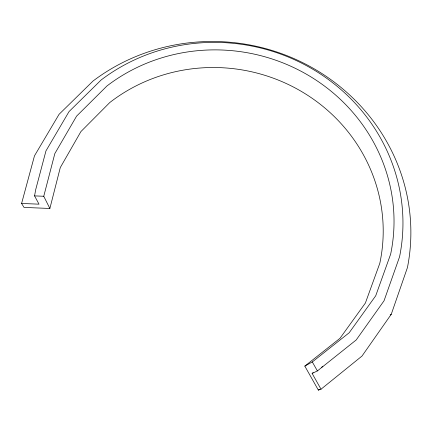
<?xml version="1.0" encoding="UTF-8"?>
<svg xmlns="http://www.w3.org/2000/svg" width="432" height="432" viewBox="0 0 432 432"><rect width="100%" height="100%" fill="white"/><g stroke="black" fill="none" stroke-linecap="round" stroke-linejoin="round"><path stroke-width="0.65" d="M21.6 203.456L39.02 204.174L34.56 195.885L35.726 189.54L45.959 150.903L69.044 111.58L101.099 80.012A185.431 176.888 12 0 1 313.033 69.385A185.431 176.888 12 0 1 399.557 256.819L384.043 300.775L356.216 339.946L317.396 370.926L312.125 373.437L321.025 389.2L362.005 356.049L391.252 314.285L407.435 267.575A195.685 187.558 11.7 0 0 316.04 69.914A195.685 187.558 11.7 0 0 93.031 81.027L59.081 114.302L34.474 155.844L21.6 203.456L24.014 207.414L49.874 208.467L60.291 167.567L80.897 131.598L109.76 102.557A167.427 160.591 11.7 0 1 302.26 91.946A167.427 160.591 11.7 0 1 379.804 263.293L365.375 303.059L339.962 338.332L304.819 366.104L318.357 390.128L321.025 389.2M49.874 208.467L43.756 196.268L54.842 153.565L76.599 116.116L106.952 85.973A176.024 167.843 12.1 0 1 308.713 75.546A176.024 167.843 12.1 0 1 390.647 254.151L375.721 295.78L349.175 332.77L312.304 361.946L304.819 366.104M318.357 390.128L319.405 389.281M312.125 373.437L313.178 372.6M390.193 314.89L391.252 314.285M321.629 367.173L322.839 366.584M34.56 195.885L43.756 196.268M312.304 361.946L317.396 370.926"/></g></svg>
